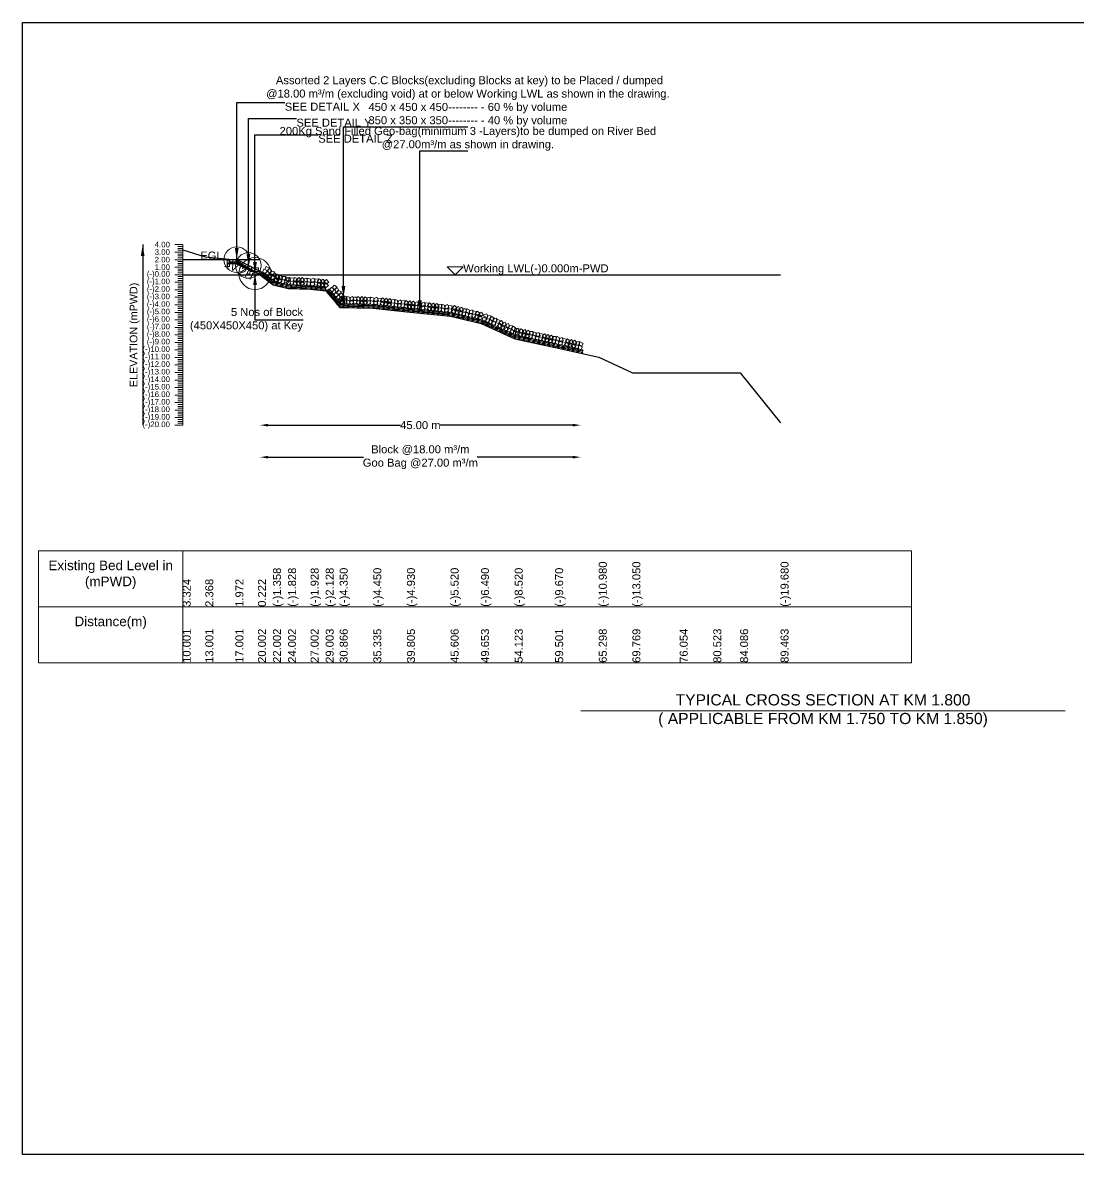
# Model space of a CAD drawing. Header units: inches. Extents: x 89000 to 1304432, y -10828 to 220529.
# Drawn here: x 461460 to 468055, y 172130 to 179201 of the extents above; entities that cross this region are included whole.
import ezdxf

# ---------------------------------------------------------------- set-up
doc = ezdxf.new("R2010")
doc.units = ezdxf.units.IN
doc.header["$LTSCALE"] = 7
doc.header["$MEASUREMENT"] = 0
for name, color, linetype, lineweight in [('Cross section Data Border', 7, 'Continuous', 9), ('Cross Section Labels', 7, 'Continuous', 9), ('Existing_Bed_Level for Xsection', 7, 'Continuous', 25), ('Long Section Labels', 7, 'Continuous', 9)]:
    doc.layers.add(name, color=color, linetype=linetype, lineweight=lineweight)
doc.styles.get("Standard").update_dxf_attribs({"font": 'arial.ttf'})
doc.dimstyles.new('Appron Lebeling Style', dxfattribs={"dimtxt": 50, "dimasz": 50, "dimexe": 0.18, "dimexo": 0.0625, "dimgap": 0.09, "dimtad": 0, "dimtih": 1, "dimtoh": 1, "dimdec": 4, "dimzin": 0, "dimdsep": 46, "dimtxsty": 'Standard', "dimcen": 0.09, "dimse1": 1, "dimse2": 1, "dimadec": 0, "dimazin": 0, "dimtfac": 1, "dimtdec": 4, "dimtofl": 0, "dimtmove": 0, "dimatfit": 3, "dimfxl": 1, "dimtolj": 1, "dimtzin": 0, "dimarcsym": 0})
doc.dimstyles.get("Standard").update_dxf_attribs({"dimtxt": 0.18, "dimasz": 0.18, "dimexe": 0.18, "dimexo": 0.0625, "dimgap": 0.09, "dimtad": 0, "dimtih": 1, "dimtoh": 1, "dimdec": 4, "dimzin": 0, "dimdsep": 46, "dimtxsty": 'Standard', "dimcen": 0.09, "dimadec": 0, "dimazin": 0, "dimtfac": 1, "dimtdec": 4, "dimtofl": 0, "dimtmove": 0, "dimatfit": 3, "dimfxl": 1, "dimtolj": 1, "dimtzin": 0, "dimarcsym": 0})

# ---------------------------------------------------------------- blocks, each defined once
blk = doc.blocks.new('*D35')
at = {"layer": 'Cross Section Labels', "color": 0, "lineweight": -2, "transparency": 16777216}
for p, q in [((462992.9, 176685.6), (463820.6, 176685.6)), ((464895.5, 176685.6), (464067.8, 176685.6))]:
    blk.add_line(p, q, dxfattribs=at)
at = {"layer": 'Cross Section Labels', "color": 0, "transparency": 16777216}
for points in [[(462992.9, 176693.9), (462992.9, 176677.3), (462942.9, 176685.6)], [(464895.5, 176693.9), (464895.5, 176677.3), (464945.5, 176685.6)]]:
    blk.add_solid(points, dxfattribs=at)
at = {"layer": 'Defpoints', "color": 0, "transparency": 16777216}
for p in [(462942.9, 177625.6), (464945.5, 177135.1), (464945.5, 176685.6)]:
    blk.add_point(p, dxfattribs=at)
at = {"layer": 'Cross Section Labels', "color": 0, "transparency": 16777216, "insert": (463944.2, 176685.6), "char_height": 50, "attachment_point": 5}
blk.add_mtext('\\A1;45.00 m', dxfattribs=at)
blk = doc.blocks.new('*D36')
at = {"layer": 'Cross Section Labels', "color": 0, "lineweight": -2, "transparency": 16777216}
for p, q in [((462992.9, 176485.6), (463588.6, 176485.6)), ((464895.5, 176485.6), (464299.8, 176485.6))]:
    blk.add_line(p, q, dxfattribs=at)
at = {"layer": 'Cross Section Labels', "color": 0, "transparency": 16777216}
for points in [[(462992.9, 176493.9), (462992.9, 176477.3), (462942.9, 176485.6)], [(464895.5, 176493.9), (464895.5, 176477.3), (464945.5, 176485.6)]]:
    blk.add_solid(points, dxfattribs=at)
at = {"layer": 'Defpoints', "color": 0, "transparency": 16777216}
for p in [(462942.9, 177625.6), (464945.5, 177135.1), (464945.5, 176485.6)]:
    blk.add_point(p, dxfattribs=at)
at = {"layer": 'Cross Section Labels', "color": 0, "transparency": 16777216, "insert": (463944.2, 176485.6), "char_height": 50, "attachment_point": 5}
blk.add_mtext('\\A1;Block @18.00 m³/m ^JGoo Bag @27.00 m³/m ', dxfattribs=at)

msp = doc.modelspace()

# ---------------------------------------------------------------- linework, layer by layer
msp.add_lwpolyline([(461459.68143, 179200.63194), (471459.68143, 179200.63194), (471459.68143, 172129.63194), (461459.68143, 172129.63194)], close=True)
at = {"layer": 'Cross section Data Border'}
msp.add_lwpolyline([(461559.68143, 175900.63194), (467012.22299, 175900.63194), (467012.22299, 175200.63194), (461559.68143, 175200.63194)], close=True, dxfattribs=at)
for points in [[(462459.68143, 175900.63194), (462459.68143, 175200.63194)], [(461559.68143, 175550.63194), (467012.22299, 175550.63194)]]:
    msp.add_lwpolyline(points, dxfattribs=at)
at = {"layer": 'Cross Section Labels'}
msp.add_lwpolyline([(464161.92917, 177625.59194), (464211.92917, 177675.59194), (464111.92917, 177675.59194)], close=True, dxfattribs=at)
msp.add_lwpolyline([(464947.68143, 174900.63194), (466459.68143, 174900.63194), (467971.68143, 174900.63194)], dxfattribs=at)
for centre, radius in [((462797.22917, 177719.59194), 80), ((462870.07917, 177683.16694), 80), ((462911.20417, 177632.64194), 100)]:
    msp.add_circle(centre, radius, dxfattribs=at)
at = {"layer": 'Existing_Bed_Level for Xsection'}
for points in [[(462459.68143, 177781.81994), (462600.68957, 177736.88794), (462788.71216, 177718.27594), (462835.70686, 177688.66594), (462929.72029, 177636.02594), (463023.72946, 177561.76594), (463117.74289, 177539.67594), (463258.75102, 177534.97594), (463352.76018, 177525.57594), (463440.36327, 177421.14194), (463650.39722, 177416.44194), (463860.46632, 177393.88194), (464133.10767, 177366.15194), (464323.32925, 177320.56194), (464533.40376, 177225.15194), (464786.20323, 177171.10194), (465058.65946, 177109.53194), (465268.7815, 177012.24194), (465564.1646, 177012.24194), (465774.23756, 177012.24194), (465941.70705, 177012.24194), (466194.41869, 176700.63194)], [(462942.92917, 177719.59194), (462459.68143, 177719.59194)], [(462985.22917, 177625.59194), (462800.20633, 177718.10336), (462797.22917, 177719.59194), (462793.90062, 177719.59194), (462751.60062, 177719.59194)], [(462751.60062, 177705.49194), (462793.90062, 177705.49194), (462890.05417, 177657.41516)], [(462751.60062, 177700.79194), (462792.7911, 177700.79194), (462890.05417, 177652.1604)], [(462751.60062, 177696.09194), (462791.68158, 177696.09194), (462890.05417, 177646.90564)], [(462459.68143, 177625.59194), (466194.41869, 177625.59194)]]:
    msp.add_lwpolyline(points, dxfattribs=at)
at = {"layer": 'Long Section Labels'}
for points in [[(462459.68143, 177813.59194), (462409.68143, 177813.59194)], [(462459.68143, 177766.59194), (462409.68143, 177766.59194)], [(462459.68143, 177801.84194), (462429.68143, 177801.84194)], [(462459.68143, 177790.09194), (462429.68143, 177790.09194)], [(462459.68143, 177778.34194), (462429.68143, 177778.34194)], [(462459.68143, 176685.59194), (462459.68143, 176732.59194), (462459.68143, 176779.59194), (462459.68143, 176826.59194), (462459.68143, 176873.59194), (462459.68143, 176920.59194), (462459.68143, 176967.59194), (462459.68143, 177014.59194), (462459.68143, 177061.59194), (462459.68143, 177108.59194), (462459.68143, 177155.59194), (462459.68143, 177202.59194), (462459.68143, 177249.59194), (462459.68143, 177296.59194), (462459.68143, 177343.59194), (462459.68143, 177390.59194), (462459.68143, 177437.59194), (462459.68143, 177484.59194), (462459.68143, 177531.59194), (462459.68143, 177578.59194), (462459.68143, 177625.59194), (462459.68143, 177672.59194), (462459.68143, 177719.59194), (462459.68143, 177766.59194), (462459.68143, 177813.59194)], [(462459.68143, 177719.59194), (462409.68143, 177719.59194)], [(462459.68143, 177754.84194), (462429.68143, 177754.84194)], [(462459.68143, 177743.09194), (462429.68143, 177743.09194)], [(462459.68143, 177731.34194), (462429.68143, 177731.34194)], [(462459.68143, 177707.84194), (462429.68143, 177707.84194)], [(462459.68143, 177696.09194), (462429.68143, 177696.09194)], [(462459.68143, 177672.59194), (462409.68143, 177672.59194)], [(462459.68143, 177625.59194), (462409.68143, 177625.59194)], [(462459.68143, 177684.34194), (462429.68143, 177684.34194)], [(462459.68143, 177660.84194), (462429.68143, 177660.84194)], [(462459.68143, 177649.09194), (462429.68143, 177649.09194)], [(462459.68143, 177637.34194), (462429.68143, 177637.34194)], [(462459.68143, 177578.59194), (462409.68143, 177578.59194)], [(462459.68143, 177613.84194), (462429.68143, 177613.84194)], [(462459.68143, 177602.09194), (462429.68143, 177602.09194)], [(462459.68143, 177590.34194), (462429.68143, 177590.34194)], [(462459.68143, 177566.84194), (462429.68143, 177566.84194)], [(462459.68143, 177555.09194), (462429.68143, 177555.09194)], [(462459.68143, 177531.59194), (462409.68143, 177531.59194)], [(462459.68143, 177484.59194), (462409.68143, 177484.59194)], [(462459.68143, 177543.34194), (462429.68143, 177543.34194)], [(462459.68143, 177519.84194), (462429.68143, 177519.84194)], [(462459.68143, 177508.09194), (462429.68143, 177508.09194)], [(462459.68143, 177496.34194), (462429.68143, 177496.34194)], [(462459.68143, 177437.59194), (462409.68143, 177437.59194)], [(462459.68143, 177472.84194), (462429.68143, 177472.84194)], [(462459.68143, 177461.09194), (462429.68143, 177461.09194)], [(462459.68143, 177449.34194), (462429.68143, 177449.34194)], [(462459.68143, 177425.84194), (462429.68143, 177425.84194)], [(462459.68143, 177414.09194), (462429.68143, 177414.09194)], [(462459.68143, 177390.59194), (462409.68143, 177390.59194)], [(462459.68143, 177343.59194), (462409.68143, 177343.59194)], [(462459.68143, 177402.34194), (462429.68143, 177402.34194)], [(462459.68143, 177378.84194), (462429.68143, 177378.84194)], [(462459.68143, 177367.09194), (462429.68143, 177367.09194)], [(462459.68143, 177355.34194), (462429.68143, 177355.34194)], [(462459.68143, 177296.59194), (462409.68143, 177296.59194)], [(462459.68143, 177331.84194), (462429.68143, 177331.84194)], [(462459.68143, 177320.09194), (462429.68143, 177320.09194)], [(462459.68143, 177308.34194), (462429.68143, 177308.34194)], [(462459.68143, 177284.84194), (462429.68143, 177284.84194)], [(462459.68143, 177273.09194), (462429.68143, 177273.09194)], [(462459.68143, 177249.59194), (462409.68143, 177249.59194)], [(462459.68143, 177202.59194), (462409.68143, 177202.59194)], [(462459.68143, 177261.34194), (462429.68143, 177261.34194)], [(462459.68143, 177237.84194), (462429.68143, 177237.84194)], [(462459.68143, 177226.09194), (462429.68143, 177226.09194)], [(462459.68143, 177214.34194), (462429.68143, 177214.34194)], [(462459.68143, 177155.59194), (462409.68143, 177155.59194)], [(462459.68143, 177190.84194), (462429.68143, 177190.84194)], [(462459.68143, 177179.09194), (462429.68143, 177179.09194)], [(462459.68143, 177167.34194), (462429.68143, 177167.34194)], [(462459.68143, 177143.84194), (462429.68143, 177143.84194)], [(462459.68143, 177132.09194), (462429.68143, 177132.09194)], [(462459.68143, 177108.59194), (462409.68143, 177108.59194)], [(462459.68143, 177061.59194), (462409.68143, 177061.59194)], [(462459.68143, 177120.34194), (462429.68143, 177120.34194)], [(462459.68143, 177096.84194), (462429.68143, 177096.84194)], [(462459.68143, 177085.09194), (462429.68143, 177085.09194)], [(462459.68143, 177073.34194), (462429.68143, 177073.34194)], [(462459.68143, 177014.59194), (462409.68143, 177014.59194)], [(462459.68143, 177049.84194), (462429.68143, 177049.84194)], [(462459.68143, 177038.09194), (462429.68143, 177038.09194)], [(462459.68143, 177026.34194), (462429.68143, 177026.34194)], [(462459.68143, 177002.84194), (462429.68143, 177002.84194)], [(462459.68143, 176991.09194), (462429.68143, 176991.09194)], [(462459.68143, 176967.59194), (462409.68143, 176967.59194)], [(462459.68143, 176920.59194), (462409.68143, 176920.59194)], [(462459.68143, 176979.34194), (462429.68143, 176979.34194)], [(462459.68143, 176955.84194), (462429.68143, 176955.84194)], [(462459.68143, 176944.09194), (462429.68143, 176944.09194)], [(462459.68143, 176932.34194), (462429.68143, 176932.34194)], [(462459.68143, 176873.59194), (462409.68143, 176873.59194)], [(462459.68143, 176908.84194), (462429.68143, 176908.84194)], [(462459.68143, 176897.09194), (462429.68143, 176897.09194)], [(462459.68143, 176885.34194), (462429.68143, 176885.34194)], [(462459.68143, 176861.84194), (462429.68143, 176861.84194)], [(462459.68143, 176850.09194), (462429.68143, 176850.09194)], [(462459.68143, 176826.59194), (462409.68143, 176826.59194)], [(462459.68143, 176779.59194), (462409.68143, 176779.59194)], [(462459.68143, 176838.34194), (462429.68143, 176838.34194)], [(462459.68143, 176814.84194), (462429.68143, 176814.84194)], [(462459.68143, 176803.09194), (462429.68143, 176803.09194)], [(462459.68143, 176791.34194), (462429.68143, 176791.34194)], [(462459.68143, 176732.59194), (462409.68143, 176732.59194)], [(462459.68143, 176767.84194), (462429.68143, 176767.84194)], [(462459.68143, 176756.09194), (462429.68143, 176756.09194)], [(462459.68143, 176744.34194), (462429.68143, 176744.34194)], [(462459.68143, 176720.84194), (462429.68143, 176720.84194)], [(462459.68143, 176709.09194), (462429.68143, 176709.09194)], [(462459.68143, 176685.59194), (462409.68143, 176685.59194)], [(462459.68143, 176697.34194), (462429.68143, 176697.34194)]]:
    msp.add_lwpolyline(points, dxfattribs=at)
for points in [[(462751.60062, 177719.59194), (462737.50062, 177719.59194), (462737.50062, 177698.44194), (462751.60062, 177698.44194)], [(462751.60062, 177698.44194), (462737.50062, 177698.44194), (462737.50062, 177677.29194), (462751.60062, 177677.29194)], [(462772.75062, 177719.59194), (462751.60062, 177719.59194), (462751.60062, 177705.49194), (462772.75062, 177705.49194)], [(462793.90062, 177719.59194), (462772.75062, 177719.59194), (462772.75062, 177705.49194), (462793.90062, 177705.49194)], [(462819.12346, 177708.64479), (462800.20633, 177718.10336), (462793.90062, 177705.49194), (462812.81775, 177696.03337)], [(462838.0406, 177699.18623), (462819.12346, 177708.64479), (462812.81775, 177696.03337), (462831.73489, 177686.5748)], [(462856.95773, 177689.72766), (462838.0406, 177699.18623), (462831.73489, 177686.5748), (462850.65202, 177677.11623)], [(462875.87487, 177680.26909), (462856.95773, 177689.72766), (462850.65202, 177677.11623), (462869.56916, 177667.65767)], [(462894.792, 177670.81052), (462875.87487, 177680.26909), (462869.56916, 177667.65767), (462888.48629, 177658.1991)], [(462900.62917, 177646.74194), (462879.47917, 177646.74194), (462879.47917, 177625.59194), (462900.62917, 177625.59194)], [(462911.20417, 177667.89194), (462890.05417, 177667.89194), (462890.05417, 177646.74194), (462911.20417, 177646.74194)], [(462921.77917, 177646.74194), (462900.62917, 177646.74194), (462900.62917, 177625.59194), (462921.77917, 177625.59194)], [(462932.35417, 177667.89194), (462911.20417, 177667.89194), (462911.20417, 177646.74194), (462932.35417, 177646.74194)], [(462942.92917, 177646.74194), (462921.77917, 177646.74194), (462921.77917, 177625.59194), (462942.92917, 177625.59194)], [(462986.53555, 177651.67576), (462967.10961, 177660.03969), (462958.74568, 177640.61375), (462978.17162, 177632.24982)], [(462999.64562, 177668.2724), (462980.21968, 177676.63633), (462971.85574, 177657.21039), (462991.28169, 177648.84646)], [(463004.03526, 177630.87127), (462991.40067, 177647.83269), (462974.43925, 177635.1981), (462987.07384, 177618.23668)], [(463017.14533, 177647.46791), (463004.51074, 177664.42933), (462987.54932, 177651.79474), (463000.18391, 177634.83332)], [(463017.83099, 177628.85384), (462996.90467, 177631.9217), (462993.83681, 177610.99539), (463014.76312, 177607.92752)], [(463030.94106, 177645.45048), (463010.01474, 177648.51835), (463006.94688, 177627.59203), (463027.87319, 177624.52417)], [(463050.39397, 177625.15447), (463033.79732, 177638.26454), (463020.68725, 177621.6679), (463037.2839, 177608.55783)], [(463052.89831, 177627.48662), (463034.91423, 177616.35579), (463046.04506, 177598.37171), (463064.02914, 177609.50253)], [(463065.87582, 177604.39239), (463058.04598, 177624.03968), (463038.39869, 177616.20984), (463046.22853, 177596.56255)], [(463037.2839, 177608.55783), (463020.68725, 177621.6679), (463007.57718, 177605.07126), (463024.17383, 177591.96119)], [(463052.76575, 177587.79575), (463044.93591, 177607.44304), (463025.28862, 177599.6132), (463033.11846, 177579.96591)], [(463048.06053, 177606.89734), (463030.07644, 177595.76652), (463041.20727, 177577.78243), (463059.19135, 177588.91326)], [(463079.78335, 177584.08706), (463068.63821, 177602.06228), (463050.66299, 177590.91713), (463061.80814, 177572.94192)], [(463084.62114, 177604.67634), (463073.476, 177622.65155), (463055.50078, 177611.50641), (463066.64593, 177593.5312)], [(463096.0522, 177593.56425), (463074.91251, 177592.90406), (463075.5727, 177571.76437), (463096.71239, 177572.42456)], [(463100.88999, 177614.15353), (463079.75029, 177613.49334), (463080.41049, 177592.35364), (463101.55018, 177593.01383)], [(463120.72131, 177582.14053), (463102.08772, 177592.14611), (463092.08214, 177573.51251), (463110.71573, 177563.50693)], [(463125.5591, 177602.7298), (463106.92551, 177612.73538), (463096.91993, 177594.10179), (463115.55352, 177584.09621)], [(463124.63434, 177588.46184), (463105.96983, 177578.51406), (463115.91761, 177559.84954), (463134.58212, 177569.79732)], [(463125.33891, 177609.6001), (463106.67439, 177599.65232), (463116.62218, 177580.9878), (463135.28669, 177590.93559)], [(463152.33565, 177583.66797), (463131.19739, 177584.37254), (463130.49282, 177563.23428), (463151.63108, 177562.52971)], [(463153.04022, 177604.80623), (463131.90196, 177605.5108), (463131.19739, 177584.37254), (463152.33565, 177583.66797)], [(463177.11711, 177576.14262), (463159.15643, 177587.31117), (463147.98788, 177569.35049), (463165.94856, 177558.18194)], [(463177.82168, 177597.28088), (463159.861, 177608.44943), (463148.69245, 177590.48875), (463166.65313, 177579.3202)], [(463184.19491, 177586.98879), (463168.74395, 177572.54614), (463183.1866, 177557.09518), (463198.63757, 177571.53783)], [(463184.89948, 177608.12706), (463169.44852, 177593.6844), (463183.89117, 177578.23344), (463199.34213, 177592.67609)], [(463219.77622, 177570.84516), (463205.32127, 177586.28462), (463189.88181, 177571.82967), (463204.33677, 177556.39021)], [(463220.48079, 177591.98343), (463206.02584, 177607.42288), (463190.58638, 177592.96793), (463205.04133, 177577.52847)], [(463233.86969, 177583.32982), (463213.27031, 177578.53526), (463218.06486, 177557.93588), (463238.66425, 177562.73043)], [(463234.57426, 177604.46808), (463213.97488, 177599.67353), (463218.76943, 177579.07414), (463239.36882, 177583.8687)], [(463260.30054, 177576.96768), (463240.06614, 177583.12329), (463233.91054, 177562.88888), (463254.14494, 177556.73328)], [(463261.00511, 177598.10594), (463240.77071, 177604.26155), (463234.61511, 177584.02714), (463254.84951, 177577.87154)], [(463275.7904, 177582.50485), (463256.50749, 177573.81624), (463265.1961, 177554.53333), (463284.47901, 177563.22194)], [(463277.8947, 177603.54991), (463258.61179, 177594.8613), (463267.3004, 177575.57839), (463286.58331, 177584.267)], [(463303.11299, 177575.88517), (463282.06793, 177577.98947), (463279.96363, 177556.94441), (463301.00868, 177554.84011)], [(463305.21729, 177596.93023), (463284.17223, 177599.03453), (463282.06793, 177577.98947), (463303.11299, 177575.88517)], [(463327.34107, 177566.73358), (463310.16028, 177579.0682), (463297.82566, 177561.8874), (463315.00645, 177549.55278)], [(463329.44537, 177587.77863), (463312.26458, 177600.11325), (463299.92996, 177582.93246), (463317.11075, 177570.59784)], [(463335.12231, 177577.0867), (463318.74791, 177563.70008), (463332.13453, 177547.32568), (463348.50893, 177560.7123)], [(463337.22661, 177598.13175), (463320.85221, 177584.74514), (463334.23883, 177568.37074), (463350.61323, 177581.75736)], [(463369.55517, 177558.61985), (463356.15552, 177574.98358), (463339.79178, 177561.58393), (463353.19144, 177545.22019)], [(463371.65947, 177579.66491), (463358.25982, 177596.02864), (463341.89608, 177582.62899), (463355.29574, 177566.26525)], [(463422.76685, 177548.93634), (463405.44123, 177561.06668), (463393.31089, 177543.74105), (463410.63652, 177531.61071)], [(463406.56292, 177535.34388), (463389.23729, 177547.47422), (463377.10695, 177530.14859), (463394.43258, 177518.01825)], [(463419.47897, 177511.42229), (463410.5474, 177530.59387), (463391.37582, 177521.6623), (463400.30739, 177502.49072)], [(463432.57872, 177506.64854), (463412.70967, 177513.89723), (463405.46098, 177494.02818), (463425.33003, 177486.77949)], [(463435.68291, 177525.01475), (463426.75133, 177544.18633), (463407.57975, 177535.25476), (463416.51133, 177516.08318)], [(463447.51051, 177482.82868), (463433.91805, 177499.03262), (463417.71411, 177485.44016), (463431.30657, 177469.23623)], [(463448.78266, 177520.241), (463428.91361, 177527.48969), (463421.66492, 177507.62064), (463441.53397, 177500.37195)], [(463463.71444, 177496.42114), (463450.12199, 177512.62508), (463433.91805, 177499.03262), (463447.51051, 177482.82868)], [(463466.76581, 177476.26602), (463452.14274, 177491.54634), (463436.86242, 177476.92326), (463451.48549, 177461.64294)], [(463474.66319, 177472.95038), (463470.98127, 177493.77743), (463450.15422, 177490.09551), (463453.83614, 177469.26846)], [(463480.72179, 177488.90418), (463460.17612, 177483.88445), (463465.19585, 177463.33877), (463485.74153, 177468.35851)], [(463507.22069, 177482.83172), (463486.92013, 177488.76548), (463480.98636, 177468.46492), (463501.28693, 177462.53115)], [(463519.44975, 177489.52815), (463500.89524, 177479.37668), (463511.04671, 177460.82216), (463529.60123, 177470.97363)], [(463547.20187, 177485.03776), (463526.05717, 177485.51093), (463525.58401, 177464.36622), (463546.72871, 177463.89306)], [(463572.06422, 177477.7841), (463553.98237, 177488.7554), (463543.01108, 177470.67356), (463561.09292, 177459.70226)], [(463579.02288, 177488.7071), (463563.73092, 177474.0962), (463578.34182, 177458.80424), (463593.63378, 177473.41514)], [(463614.77876, 177472.95388), (463600.15568, 177488.2342), (463584.87536, 177473.61113), (463599.49844, 177458.33081)], [(463628.73474, 177485.59205), (463608.18906, 177480.57231), (463613.2088, 177460.02664), (463633.75447, 177465.04637)], [(463655.23364, 177479.51958), (463634.93307, 177485.45335), (463628.99931, 177465.15278), (463649.29987, 177459.21902)], [(463673.29817, 177484.52423), (463653.95214, 177475.97709), (463662.49928, 177456.63106), (463681.84531, 177465.1782)], [(463458.45925, 177459.35792), (463454.77733, 177480.18497), (463433.95029, 177476.50305), (463437.6322, 177455.676)], [(463466.29265, 177455.12131), (463451.66957, 177470.40163), (463436.38925, 177455.77856), (463451.01233, 177440.49824)], [(463471.25897, 177461.33331), (463450.19047, 177463.18829), (463448.33549, 177442.11979), (463469.40398, 177440.26481)], [(463480.24863, 177467.75948), (463459.70295, 177462.73974), (463464.72269, 177442.19407), (463485.26836, 177447.2138)], [(463487.4629, 177474.92577), (463466.39441, 177476.78075), (463464.53942, 177455.71225), (463485.60792, 177453.85727)], [(463506.74753, 177461.68701), (463486.44696, 177467.62077), (463480.5132, 177447.32021), (463500.81376, 177441.38645)], [(463518.97659, 177468.38344), (463500.42208, 177458.23197), (463510.57355, 177439.67745), (463529.12807, 177449.82893)], [(463546.72871, 177463.89306), (463525.58401, 177464.36622), (463525.11084, 177443.22151), (463546.25555, 177442.74835)], [(463571.59106, 177456.6394), (463553.50921, 177467.6107), (463542.53791, 177449.52885), (463560.61976, 177438.55755)], [(463578.54972, 177467.56239), (463563.25776, 177452.95149), (463577.86866, 177437.65953), (463593.16062, 177452.27043)], [(463614.3056, 177451.80918), (463599.68252, 177467.0895), (463584.4022, 177452.46642), (463599.02527, 177437.1861)], [(463628.26157, 177464.44734), (463607.7159, 177459.42761), (463612.73563, 177438.88193), (463633.28131, 177443.90167)], [(463654.76048, 177458.37487), (463634.45991, 177464.30864), (463628.52615, 177444.00807), (463648.82671, 177438.07431)], [(463671.03979, 177463.49515), (463651.69376, 177454.94801), (463660.2409, 177435.60198), (463679.58693, 177444.14912)], [(463698.31315, 177456.67554), (463677.28407, 177458.93392), (463675.02569, 177437.90484), (463696.05477, 177435.64646)], [(463700.57154, 177477.70462), (463679.54246, 177479.963), (463677.28407, 177458.93392), (463698.31315, 177456.67554)], [(463722.47356, 177447.34674), (463705.38357, 177459.80686), (463692.92345, 177442.71687), (463710.01344, 177430.25675)], [(463724.73194, 177468.37582), (463707.64195, 177480.83594), (463695.18183, 177463.74595), (463712.27182, 177451.28583)], [(463730.33042, 177457.64259), (463713.85842, 177444.37626), (463727.12475, 177427.90426), (463743.59675, 177441.17059)], [(463732.5888, 177478.67167), (463716.1168, 177465.40534), (463729.38313, 177448.93334), (463745.85513, 177462.19967)], [(463764.6271, 177438.92405), (463751.34766, 177455.38548), (463734.88623, 177442.10604), (463748.16567, 177425.6446)], [(463766.88549, 177459.95313), (463753.60604, 177476.41456), (463737.14461, 177463.13512), (463750.42405, 177446.67368)], [(463779.60119, 177450.3376), (463758.70481, 177447.07211), (463761.9703, 177426.17572), (463782.86668, 177429.44121)], [(463781.85958, 177471.36668), (463760.96319, 177468.10119), (463764.22868, 177447.2048), (463785.12507, 177450.47029)], [(463805.49213, 177442.04747), (463785.76564, 177449.67558), (463778.13752, 177429.94909), (463797.86401, 177422.32098)], [(463807.75051, 177463.07655), (463788.02402, 177470.70466), (463780.39591, 177450.97817), (463800.1224, 177443.35006)], [(463818.24335, 177447.68649), (463798.89732, 177439.13934), (463807.44446, 177419.79331), (463826.79049, 177428.34046)], [(463820.50173, 177468.71557), (463801.1557, 177460.16842), (463809.70284, 177440.82239), (463829.04887, 177449.36954)], [(463845.51672, 177440.86687), (463824.48764, 177443.12525), (463822.22926, 177422.09617), (463843.25834, 177419.83779)], [(463847.7751, 177461.89595), (463826.74602, 177464.15433), (463824.48764, 177443.12525), (463845.51672, 177440.86687)], [(463869.67712, 177431.53807), (463852.58713, 177443.9982), (463840.12701, 177426.90821), (463857.217, 177414.44808)], [(463871.9355, 177452.56715), (463854.84551, 177465.02728), (463842.38539, 177447.93729), (463859.47538, 177435.47716)], [(463877.26408, 177441.92914), (463860.86693, 177428.5704), (463874.22567, 177412.17325), (463890.62282, 177425.53199)], [(463879.40418, 177462.97059), (463863.00703, 177449.61184), (463876.36577, 177433.21469), (463892.76292, 177446.57344)], [(463911.66547, 177423.40374), (463898.29368, 177439.79025), (463881.90717, 177426.41845), (463895.27897, 177410.03194)], [(463913.80557, 177444.44519), (463900.43378, 177460.83169), (463884.04727, 177447.4599), (463897.41907, 177431.07339)], [(463926.57515, 177434.90131), (463905.69745, 177431.51838), (463909.08039, 177410.64068), (463929.95809, 177414.02362)], [(463928.71525, 177455.94276), (463907.83755, 177452.55982), (463911.22049, 177431.68213), (463932.09819, 177435.06506)], [(463952.51229, 177426.7569), (463932.74322, 177434.27397), (463925.22615, 177414.5049), (463944.99522, 177406.98783)], [(463954.65239, 177447.79835), (463934.88331, 177455.31542), (463927.36624, 177435.54634), (463947.13532, 177428.02927)], [(463965.2316, 177432.46753), (463945.93394, 177423.81174), (463954.58973, 177404.51407), (463973.88739, 177413.16986)], [(463967.3717, 177453.50897), (463948.07404, 177444.85318), (463956.72983, 177425.55552), (463976.02749, 177434.21131)], [(463992.54288, 177425.80138), (463971.50144, 177427.94147), (463969.36134, 177406.90003), (463990.40278, 177404.75993)], [(463994.68298, 177446.84282), (463973.64153, 177448.98292), (463971.50144, 177427.94147), (463992.54288, 177425.80138)], [(464016.75536, 177416.60858), (463999.59558, 177428.97241), (463987.23175, 177411.81263), (464004.39153, 177399.4488)], [(464018.89546, 177437.65003), (464001.73568, 177450.01386), (463989.37185, 177432.85407), (464006.53163, 177420.49024)], [(464024.55421, 177426.94845), (464008.15706, 177413.58971), (464021.5158, 177397.19256), (464037.91295, 177410.5513)], [(464026.6943, 177447.9899), (464010.29716, 177434.63115), (464023.6559, 177418.23401), (464040.05305, 177431.59275)], [(464058.9556, 177408.42305), (464045.5838, 177424.80956), (464029.1973, 177411.43776), (464042.5691, 177395.05126)], [(464061.0957, 177429.4645), (464047.7239, 177445.851), (464031.3374, 177432.47921), (464044.70919, 177416.0927)], [(464073.86528, 177419.92063), (464052.98758, 177416.53769), (464056.37052, 177395.65999), (464077.24821, 177399.04293)], [(464076.00537, 177440.96207), (464055.12768, 177437.57913), (464058.51062, 177416.70144), (464079.38831, 177420.08438)], [(464099.80241, 177411.77621), (464080.03334, 177419.29328), (464072.51627, 177399.52421), (464092.28534, 177392.00714)], [(464101.94251, 177432.81766), (464082.17344, 177440.33473), (464074.65637, 177420.56566), (464094.42544, 177413.04859)], [(464112.52173, 177417.48684), (464093.22406, 177408.83105), (464101.87985, 177389.53338), (464121.17752, 177398.18917)], [(464114.66182, 177438.52828), (464095.36416, 177429.87249), (464104.01995, 177410.57483), (464123.31762, 177419.23062)], [(464139.83301, 177410.82069), (464118.79156, 177412.96079), (464116.65146, 177391.91934), (464137.69291, 177389.77924)], [(464141.97311, 177431.86213), (464120.93166, 177434.00223), (464118.79156, 177412.96079), (464139.83301, 177410.82069)], [(464168.5037, 177397.18117), (464153.14767, 177411.72471), (464138.60412, 177396.36868), (464153.96016, 177381.82513)], [(464173.43308, 177417.74871), (464158.07704, 177432.29225), (464143.5335, 177416.93622), (464158.88953, 177402.39267)], [(464182.54222, 177426.95514), (464164.50877, 177415.90447), (464175.55944, 177397.87103), (464193.59289, 177408.9217)], [(464214.1632, 177404.0039), (464203.09818, 177422.02854), (464185.07354, 177410.96351), (464196.13856, 177392.93887)], [(464230.47407, 177413.40859), (464209.33165, 177412.84249), (464209.89775, 177391.70007), (464231.04017, 177392.26617)], [(464255.0921, 177401.87518), (464236.50322, 177411.96359), (464226.41481, 177393.37472), (464245.00368, 177383.2863)], [(464177.61284, 177406.3876), (464159.57939, 177395.33693), (464170.63006, 177377.30349), (464188.66351, 177388.35416)], [(464209.23383, 177383.43636), (464198.1688, 177401.461), (464180.14416, 177390.39597), (464191.20919, 177372.37133)], [(464225.54469, 177392.84105), (464204.40227, 177392.27495), (464204.96837, 177371.13253), (464226.11079, 177371.69862)], [(464250.16272, 177381.30764), (464231.57384, 177391.39605), (464221.48543, 177372.80718), (464240.0743, 177362.71876)], [(464263.53043, 177385.26951), (464243.25013, 177379.26685), (464249.25279, 177358.98655), (464269.53309, 177364.98921)], [(464268.45981, 177405.83705), (464248.17951, 177399.83439), (464254.18217, 177379.55409), (464274.46247, 177385.55675)], [(464289.70761, 177375.01773), (464269.14007, 177379.94711), (464264.21069, 177359.37957), (464284.77824, 177354.45019)], [(464294.63699, 177395.58527), (464274.06945, 177400.51465), (464269.14007, 177379.94711), (464289.70761, 177375.01773)], [(464312.47648, 177362.67552), (464297.12045, 177377.21906), (464282.57691, 177361.86303), (464297.93294, 177347.31948)], [(464317.40586, 177383.24306), (464302.04983, 177397.7866), (464287.50628, 177382.43057), (464302.86232, 177367.88702)], [(464321.58562, 177371.88195), (464303.55218, 177360.83128), (464314.60285, 177342.79784), (464332.63629, 177353.84851)], [(464326.515, 177392.44949), (464308.48156, 177381.39882), (464319.53223, 177363.36538), (464337.56567, 177374.41605)], [(464358.05077, 177342.73985), (464350.6105, 177362.53795), (464330.8124, 177355.09768), (464338.25267, 177335.29958)], [(464366.79675, 177361.99681), (464359.35648, 177381.79491), (464339.55837, 177374.35464), (464346.99864, 177354.55654)], [(464375.85095, 177348.87549), (464354.98584, 177352.3352), (464351.52613, 177331.47009), (464372.39124, 177328.01038)], [(464384.59693, 177368.13245), (464363.73182, 177371.59216), (464360.27211, 177350.72705), (464381.13722, 177347.26734)], [(464397.83039, 177332.8764), (464381.49592, 177346.31171), (464368.06061, 177329.97723), (464384.39508, 177316.54193)], [(464406.57637, 177352.13336), (464390.24189, 177365.56866), (464376.80658, 177349.23419), (464393.14106, 177335.79888)], [(464420.45323, 177353.48423), (464399.402, 177351.4426), (464401.44364, 177330.39137), (464422.49487, 177332.433)], [(464444.20686, 177338.44732), (464424.9499, 177347.19329), (464416.20392, 177327.93633), (464435.46088, 177319.19036)], [(464411.70725, 177334.22728), (464390.65603, 177332.18564), (464392.69766, 177311.13441), (464413.74889, 177313.17605)], [(464435.46088, 177319.19036), (464416.20392, 177327.93633), (464407.45795, 177308.67938), (464426.71491, 177299.9334)], [(464455.47121, 177302.74838), (464443.15688, 177319.94373), (464425.96154, 177307.6294), (464438.27586, 177290.43406)], [(464464.21718, 177322.00534), (464451.90286, 177339.20069), (464434.70751, 177326.88636), (464447.02184, 177309.69102)], [(464466.16309, 177310.05718), (464446.35907, 177302.63268), (464453.78357, 177282.82866), (464473.58759, 177290.25316)], [(464474.90907, 177329.31414), (464455.10504, 177321.88964), (464462.52955, 177302.08561), (464482.33357, 177309.51012)], [(464492.84948, 177281.51803), (464485.40921, 177301.31613), (464465.6111, 177293.87586), (464473.05137, 177274.07776)], [(464501.59545, 177300.77499), (464494.15518, 177320.57309), (464474.35708, 177313.13282), (464481.79735, 177293.33471)], [(464510.64966, 177287.65367), (464489.78455, 177291.11338), (464486.32484, 177270.24827), (464507.18995, 177266.78856)], [(464519.39563, 177306.91063), (464498.53052, 177310.37034), (464495.07081, 177289.50523), (464515.93592, 177286.04552)], [(464532.6291, 177271.65458), (464516.29462, 177285.08988), (464502.85932, 177268.75541), (464519.19379, 177255.3201)], [(464541.37507, 177290.91153), (464525.0406, 177304.34684), (464511.60529, 177288.01237), (464527.93976, 177274.57706)], [(464546.50596, 177273.00545), (464525.45473, 177270.96381), (464527.49637, 177249.91259), (464548.5476, 177251.95422)], [(464555.25193, 177292.26241), (464534.2007, 177290.22077), (464536.24234, 177269.16954), (464557.29357, 177271.21118)], [(464566.80445, 177285.77845), (464546.12189, 177290.2005), (464541.69984, 177269.51795), (464562.3824, 177265.0959)], [(464589.86997, 177273.99994), (464574.1609, 177288.16142), (464559.99942, 177272.45235), (464575.70849, 177258.29087)], [(464598.74993, 177283.42762), (464580.99372, 177271.93678), (464592.48457, 177254.18057), (464610.24078, 177265.67141)], [(464630.92582, 177261.26101), (464619.42084, 177279.00806), (464601.67379, 177267.50309), (464613.17876, 177249.75603)], [(464647.00046, 177271.064), (464625.87835, 177269.9781), (464626.96425, 177248.85599), (464648.08636, 177249.9419)], [(464562.3824, 177265.0959), (464541.69984, 177269.51795), (464537.27779, 177248.83539), (464557.96035, 177244.41334)], [(464585.44792, 177253.31739), (464569.73885, 177267.47887), (464555.57737, 177251.7698), (464571.28644, 177237.60832)], [(464594.32788, 177262.74507), (464576.57167, 177251.25423), (464588.06252, 177233.49802), (464605.81873, 177244.98886)], [(464626.50377, 177240.57846), (464614.99879, 177258.32551), (464597.25174, 177246.82053), (464608.75671, 177229.07348)], [(464642.57841, 177250.38145), (464621.4563, 177249.29554), (464622.5422, 177228.17344), (464643.66431, 177229.25934)], [(464667.47264, 177239.45698), (464648.64127, 177249.08517), (464639.01308, 177230.2538), (464657.84445, 177220.62561)], [(464671.89469, 177260.13954), (464653.06332, 177269.76773), (464643.43513, 177250.93636), (464662.2665, 177241.30817)], [(464680.73887, 177243.74642), (464660.61233, 177237.2468), (464667.11195, 177217.12027), (464687.23849, 177223.61988)], [(464685.16092, 177264.42897), (464665.03438, 177257.92936), (464671.534, 177237.80282), (464691.66054, 177244.30244)], [(464707.16026, 177234.14154), (464686.47771, 177238.56359), (464682.05566, 177217.88104), (464702.73821, 177213.45899)], [(464711.58231, 177254.8241), (464690.89976, 177259.24615), (464686.47771, 177238.56359), (464707.16026, 177234.14154)], [(464730.22579, 177222.36304), (464714.51672, 177236.52452), (464700.35524, 177220.81545), (464716.06431, 177206.65397)], [(464734.64784, 177243.04559), (464718.93877, 177257.20707), (464704.77729, 177241.498), (464720.48636, 177227.33652)], [(464739.10575, 177231.79072), (464721.34954, 177220.29988), (464732.84038, 177202.54367), (464750.59659, 177214.03451)], [(464743.5278, 177252.47327), (464725.77159, 177240.98243), (464737.26243, 177223.22622), (464755.01864, 177234.71706)], [(464771.28164, 177209.6241), (464759.77666, 177227.37116), (464742.0296, 177215.86618), (464753.53458, 177198.11913)], [(464775.70369, 177230.30666), (464764.19871, 177248.05371), (464746.45165, 177236.54873), (464757.95663, 177218.80168)], [(464787.35627, 177219.4271), (464766.23417, 177218.34119), (464767.32007, 177197.21909), (464788.44218, 177198.30499)], [(464791.77832, 177240.10965), (464770.65622, 177239.02375), (464771.74212, 177217.90164), (464792.86423, 177218.98754)], [(464812.6831, 177208.19761), (464793.96482, 177218.04385), (464784.11858, 177199.32557), (464802.83686, 177189.47933)], [(464817.34505, 177228.82741), (464798.62676, 177238.67365), (464788.78053, 177219.95537), (464807.49881, 177210.10913)], [(464825.99825, 177212.33269), (464805.79759, 177206.06725), (464812.06303, 177185.86659), (464832.26369, 177192.13203)], [(464830.6602, 177232.96249), (464810.45954, 177226.69705), (464816.72498, 177206.49639), (464836.92564, 177212.76183)], [(464852.30632, 177202.42162), (464831.67652, 177207.08357), (464827.01457, 177186.45376), (464847.64437, 177181.79182)], [(464856.96827, 177223.05142), (464836.33846, 177227.71337), (464831.67652, 177207.08357), (464852.30632, 177202.42162)], [(464875.2335, 177190.37604), (464859.68995, 177204.719), (464845.34699, 177189.17545), (464860.89054, 177174.83249)], [(464879.89545, 177211.00584), (464864.3519, 177225.3488), (464850.00894, 177209.80525), (464865.55249, 177195.46229)], [(464884.22235, 177199.69995), (464866.33389, 177188.4161), (464877.61774, 177170.52764), (464895.50621, 177181.81149)], [(464888.8843, 177220.32976), (464870.99584, 177209.0459), (464882.27969, 177191.15744), (464900.16815, 177202.44129)], [(464920.80058, 177197.79096), (464909.50248, 177215.67043), (464891.62301, 177204.37233), (464902.92111, 177186.49286)], [(464936.98798, 177207.40661), (464915.85469, 177206.56608), (464916.69522, 177185.43279), (464937.82851, 177186.27332)], [(464961.75366, 177196.19377), (464943.03538, 177206.04001), (464933.18914, 177187.32173), (464951.90742, 177177.47549)], [(464916.13863, 177177.16116), (464904.84054, 177195.04063), (464886.96106, 177183.74253), (464898.25916, 177165.86306)], [(464932.32603, 177186.77681), (464911.19274, 177185.93628), (464912.03327, 177164.80299), (464933.16656, 177165.64352)], [(464957.09171, 177175.56397), (464938.37343, 177185.41021), (464928.52719, 177166.69193), (464947.24548, 177156.84569)]]:
    msp.add_lwpolyline(points, close=True, dxfattribs=at)
for centre, major_axis in [((462957.67966, 177619.03123), (12.27414, -9.69563)), ((462962.63235, 177625.30108), (12.27414, -9.69563)), ((462967.58505, 177631.57092), (12.27414, -9.69563)), ((462992.13333, 177612.17967), (12.27414, -9.69563)), ((462982.22794, 177599.63998), (12.27414, -9.69563)), ((462987.18063, 177605.90983), (12.27414, -9.69563)), ((463006.77622, 177580.24873), (12.27414, -9.69563)), ((463011.72891, 177586.51858), (12.27414, -9.69563)), ((463016.68161, 177592.78842), (12.27414, -9.69563)), ((463030.99336, 177564.16296), (15.22691, -3.57781)), ((463032.82096, 177571.94114), (15.22691, -3.57781)), ((463034.64857, 177579.71931), (15.22691, -3.57781)), ((463061.44718, 177557.00734), (15.22691, -3.57781)), ((463063.27479, 177564.78551), (15.22691, -3.57781)), ((463065.1024, 177572.56368), (15.22691, -3.57781)), ((463091.90101, 177549.85171), (15.22691, -3.57781)), ((463093.72862, 177557.62988), (15.22691, -3.57781)), ((463095.55623, 177565.40805), (15.22691, -3.57781)), ((463121.93889, 177551.52773), (15.63292, -0.52107)), ((463122.20506, 177559.5133), (15.63292, -0.52107)), ((463153.20473, 177550.4856), (15.63292, -0.52107)), ((463153.4709, 177558.47117), (15.63292, -0.52107)), ((463184.47057, 177549.44347), (15.63292, -0.52107)), ((463184.73674, 177557.42903), (15.63292, -0.52107)), ((463216.00257, 177556.3869), (15.63292, -0.52107)), ((463247.26841, 177555.34476), (15.63292, -0.52107)), ((463279.77192, 177552.94866), (15.56399, -1.55625)), ((463310.8999, 177549.83616), (15.56399, -1.55625)), ((463121.67272, 177543.54217), (15.63292, -0.52107)), ((463152.93856, 177542.50003), (15.63292, -0.52107)), ((463184.2044, 177541.4579), (15.63292, -0.52107)), ((463215.47023, 177540.41577), (15.63292, -0.52107)), ((463215.7364, 177548.40133), (15.63292, -0.52107)), ((463246.73607, 177539.37363), (15.63292, -0.52107)), ((463247.00224, 177547.3592), (15.63292, -0.52107)), ((463278.18201, 177537.04795), (15.56399, -1.55625)), ((463278.97696, 177544.9983), (15.56399, -1.55625)), ((463309.30998, 177533.93546), (15.56399, -1.55625)), ((463310.10494, 177541.88581), (15.56399, -1.55625)), ((463340.43796, 177530.82296), (15.56399, -1.55625)), ((463341.23292, 177538.77332), (15.56399, -1.55625)), ((463342.02788, 177546.72367), (15.56399, -1.55625)), ((463367.71036, 177513.96969), (10.05238, -11.98371)), ((463373.83184, 177519.10462), (10.05238, -11.98371)), ((463379.95333, 177524.23955), (10.05238, -11.98371)), ((463387.81511, 177490.00227), (10.05238, -11.98371)), ((463393.9366, 177495.1372), (10.05238, -11.98371)), ((463400.05809, 177500.27213), (10.05238, -11.98371)), ((463414.04136, 177471.16977), (10.05238, -11.98371)), ((463420.16285, 177476.3047), (10.05238, -11.98371)), ((463407.91987, 177466.03484), (10.05238, -11.98371)), ((463428.02463, 177442.06742), (10.05238, -11.98371)), ((463434.14611, 177447.20235), (10.05238, -11.98371)), ((463440.2676, 177452.33728), (10.05238, -11.98371)), ((463447.77242, 177424.97214), (15.63769, -0.34993)), ((463447.95117, 177432.96014), (15.63769, -0.34993)), ((463448.12992, 177440.94814), (15.63769, -0.34993)), ((463479.04779, 177424.27228), (15.63769, -0.34993)), ((463479.22654, 177432.26028), (15.63769, -0.34993)), ((463479.40529, 177440.24828), (15.63769, -0.34993)), ((463510.32316, 177423.57242), (15.63769, -0.34993)), ((463510.50191, 177431.56042), (15.63769, -0.34993)), ((463510.68066, 177439.54842), (15.63769, -0.34993)), ((463541.59853, 177422.87256), (15.63769, -0.34993)), ((463541.77728, 177430.86056), (15.63769, -0.34993)), ((463541.95603, 177438.84856), (15.63769, -0.34993)), ((463572.8739, 177422.1727), (15.63769, -0.34993)), ((463573.05265, 177430.1607), (15.63769, -0.34993)), ((463573.2314, 177438.1487), (15.63769, -0.34993)), ((463604.14927, 177421.47284), (15.63769, -0.34993)), ((463604.32802, 177429.46084), (15.63769, -0.34993)), ((463604.50677, 177437.44884), (15.63769, -0.34993)), ((463635.42464, 177420.77298), (15.63769, -0.34993)), ((463635.60339, 177428.76098), (15.63769, -0.34993)), ((463635.78214, 177436.74898), (15.63769, -0.34993)), ((463666.94856, 177418.68241), (15.55217, -1.6702)), ((463667.80172, 177426.62673), (15.55217, -1.6702)), ((463668.65489, 177434.57105), (15.55217, -1.6702)), ((463698.0529, 177415.34201), (15.55217, -1.6702)), ((463698.90607, 177423.28633), (15.55217, -1.6702)), ((463699.75924, 177431.23065), (15.55217, -1.6702)), ((463729.15725, 177412.00161), (15.55217, -1.6702)), ((463730.01042, 177419.94593), (15.55217, -1.6702)), ((463730.86358, 177427.89025), (15.55217, -1.6702)), ((463760.2616, 177408.66122), (15.55217, -1.6702)), ((463761.11476, 177416.60554), (15.55217, -1.6702)), ((463761.96793, 177424.54986), (15.55217, -1.6702)), ((463792.21911, 177413.26514), (15.55217, -1.6702)), ((463793.07228, 177421.20946), (15.55217, -1.6702)), ((463823.32346, 177409.92474), (15.55217, -1.6702)), ((463824.17662, 177417.86906), (15.55217, -1.6702)), ((463854.4278, 177406.58435), (15.55217, -1.6702)), ((463855.28097, 177414.52867), (15.55217, -1.6702)), ((463886.28759, 177411.33374), (15.56132, -1.58272)), ((463917.41023, 177408.1683), (15.56132, -1.58272)), ((463791.36594, 177405.32082), (15.55217, -1.6702)), ((463822.47029, 177401.98043), (15.55217, -1.6702)), ((463853.57464, 177398.64003), (15.55217, -1.6702)), ((463884.67063, 177395.43576), (15.56132, -1.58272)), ((463885.47911, 177403.38475), (15.56132, -1.58272)), ((463915.79326, 177392.27032), (15.56132, -1.58272)), ((463916.60175, 177400.21931), (15.56132, -1.58272)), ((463946.9159, 177389.10487), (15.56132, -1.58272)), ((463947.72438, 177397.05386), (15.56132, -1.58272)), ((463948.53287, 177405.00285), (15.56132, -1.58272)), ((463978.03854, 177385.93943), (15.56132, -1.58272)), ((463978.84702, 177393.88842), (15.56132, -1.58272)), ((463979.6555, 177401.83741), (15.56132, -1.58272)), ((464009.16118, 177382.77399), (15.56132, -1.58272)), ((464009.96966, 177390.72298), (15.56132, -1.58272)), ((464010.77814, 177398.67197), (15.56132, -1.58272)), ((464040.28382, 177379.60854), (15.56132, -1.58272)), ((464041.0923, 177387.55753), (15.56132, -1.58272)), ((464041.90078, 177395.50652), (15.56132, -1.58272)), ((464071.40645, 177376.4431), (15.56132, -1.58272)), ((464072.21493, 177384.39209), (15.56132, -1.58272)), ((464073.02342, 177392.34108), (15.56132, -1.58272)), ((464102.52909, 177373.27766), (15.56132, -1.58272)), ((464103.33757, 177381.22665), (15.56132, -1.58272)), ((464104.14605, 177389.17564), (15.56132, -1.58272)), ((464134.17544, 177370.00416), (15.21084, -3.64555)), ((464136.03765, 177377.77412), (15.21084, -3.64555)), ((464137.89986, 177385.54408), (15.21084, -3.64555)), ((464164.59712, 177362.71306), (15.21084, -3.64555)), ((464166.45933, 177370.48302), (15.21084, -3.64555)), ((464168.32154, 177378.25298), (15.21084, -3.64555)), ((464195.0188, 177355.42196), (15.21084, -3.64555)), ((464196.88101, 177363.19192), (15.21084, -3.64555)), ((464198.74322, 177370.96188), (15.21084, -3.64555)), ((464225.44048, 177348.13087), (15.21084, -3.64555)), ((464227.30269, 177355.90083), (15.21084, -3.64555)), ((464229.1649, 177363.67079), (15.21084, -3.64555)), ((464255.86215, 177340.83977), (15.21084, -3.64555)), ((464257.72436, 177348.60973), (15.21084, -3.64555)), ((464259.58657, 177356.37969), (15.21084, -3.64555)), ((464288.14604, 177341.31863), (15.21084, -3.64555)), ((464290.00825, 177349.08859), (15.21084, -3.64555)), ((464320.42993, 177341.79749), (15.21084, -3.64555)), ((464286.28383, 177333.54867), (15.21084, -3.64555)), ((464316.70551, 177326.25757), (15.21084, -3.64555)), ((464318.56772, 177334.02753), (15.21084, -3.64555)), ((464346.391, 177314.47566), (14.24159, -6.46813)), ((464349.69504, 177321.75051), (14.24159, -6.46813)), ((464352.99907, 177329.02536), (14.24159, -6.46813)), ((464374.87419, 177301.53939), (14.24159, -6.46813)), ((464378.17822, 177308.81424), (14.24159, -6.46813)), ((464381.48225, 177316.08909), (14.24159, -6.46813)), ((464403.35737, 177288.60312), (14.24159, -6.46813)), ((464406.6614, 177295.87797), (14.24159, -6.46813)), ((464409.96544, 177303.15282), (14.24159, -6.46813)), ((464431.84055, 177275.66685), (14.24159, -6.46813)), ((464435.14458, 177282.9417), (14.24159, -6.46813)), ((464438.44862, 177290.21655), (14.24159, -6.46813)), ((464460.32373, 177262.73058), (14.24159, -6.46813)), ((464463.62776, 177270.00543), (14.24159, -6.46813)), ((464466.9318, 177277.28028), (14.24159, -6.46813)), ((464495.41498, 177264.34401), (14.24159, -6.46813)), ((464488.80691, 177249.79431), (14.24159, -6.46813)), ((464492.11094, 177257.06916), (14.24159, -6.46813)), ((464517.29009, 177236.85805), (14.24159, -6.46813)), ((464520.59412, 177244.1329), (14.24159, -6.46813)), ((464523.89816, 177251.40775), (14.24159, -6.46813)), ((464545.74994, 177226.59754), (15.2959, -3.27035)), ((464547.4205, 177234.41095), (15.2959, -3.27035)), ((464549.09105, 177242.22436), (15.2959, -3.27035)), ((464576.34174, 177220.05684), (15.2959, -3.27035)), ((464578.01229, 177227.87025), (15.2959, -3.27035)), ((464579.68284, 177235.68366), (15.2959, -3.27035)), ((464606.93353, 177213.51614), (15.2959, -3.27035)), ((464608.60408, 177221.32954), (15.2959, -3.27035)), ((464610.27463, 177229.14295), (15.2959, -3.27035)), ((464637.52532, 177206.97543), (15.2959, -3.27035)), ((464639.19587, 177214.78884), (15.2959, -3.27035)), ((464640.86643, 177222.60225), (15.2959, -3.27035)), ((464668.11712, 177200.43473), (15.2959, -3.27035)), ((464669.78767, 177208.24814), (15.2959, -3.27035)), ((464671.45822, 177216.06155), (15.2959, -3.27035)), ((464698.70891, 177193.89403), (15.2959, -3.27035)), ((464700.37946, 177201.70743), (15.2959, -3.27035)), ((464702.05001, 177209.52084), (15.2959, -3.27035)), ((464730.97125, 177195.16673), (15.2959, -3.27035)), ((464732.64181, 177202.98014), (15.2959, -3.27035)), ((464763.2336, 177196.43944), (15.2959, -3.27035)), ((464729.3007, 177187.35332), (15.2959, -3.27035)), ((464759.89249, 177180.81262), (15.2959, -3.27035)), ((464761.56305, 177188.62603), (15.2959, -3.27035)), ((464790.52081, 177174.22198), (15.25688, -3.44777)), ((464792.28199, 177182.01546), (15.25688, -3.44777)), ((464794.04317, 177189.80894), (15.25688, -3.44777)), ((464821.03458, 177167.32644), (15.25688, -3.44777)), ((464822.79576, 177175.11992), (15.25688, -3.44777)), ((464824.55694, 177182.9134), (15.25688, -3.44777)), ((464851.54835, 177160.4309), (15.25688, -3.44777)), ((464853.30953, 177168.22438), (15.25688, -3.44777)), ((464855.07071, 177176.01786), (15.25688, -3.44777)), ((464882.06212, 177153.53536), (15.25688, -3.44777)), ((464883.8233, 177161.32884), (15.25688, -3.44777)), ((464885.58448, 177169.12232), (15.25688, -3.44777)), ((464912.57589, 177146.63982), (15.25688, -3.44777)), ((464914.33707, 177154.4333), (15.25688, -3.44777)), ((464916.09825, 177162.22678), (15.25688, -3.44777)), ((464943.08966, 177139.74428), (15.25688, -3.44777)), ((464944.85084, 177147.53776), (15.25688, -3.44777)), ((464946.61202, 177155.33124), (15.25688, -3.44777))]:
    msp.add_ellipse(centre, major_axis=major_axis, ratio=0.255, dxfattribs=at)

# ---------------------------------------------------------------- texts
at = {"layer": 'Cross section Data Border', "char_height": 60, "width": 800, "attachment_point": 5}
for s, insert in [('Existing Bed Level in (mPWD)', (462009.68143, 175750.63194)), ('Distance(m)', (462009.68143, 175450.63194))]:
    msp.add_mtext(s, dxfattribs=dict(at, insert=insert))
at = {"layer": 'Cross Section Labels'}
for s, insert, char_height, attachment_point in [(' Assorted 2 Layers C.C Blocks(excluding Blocks at key) to be Placed / dumped^J@18.00 m³/m (excluding void) at or below Working LWL as shown in the drawing.^J450 x 450 x 450-------- - 60 % by volume^J350 x 350 x 350-------- - 40 % by volume', (464241.20568, 178550.63194), 50, 8), ('SEE DETAIL X', (463097.22917, 178700.63194), 50, 1), ('200Kg Sand Filled Geo-bag(minimum 3 -Layers)to be dumped on River Bed^J@27.00m³/m as shown in drawing.', (464241.20568, 178400.63194), 50, 8), ('SEE DETAIL Y', (463170.07917, 178600.63194), 50, 1), ('SEE DETAIL Z', (463306.37917, 178500.63194), 50, 1), ('EGL', (462709.30062, 177719.59194), 50, 9), ('Working LWL(-)0.000m-PWD', (464211.92917, 177625.59194), 50, 7), ('5 Nos of Block ^J(450X450X450) at Key', (463211.20417, 177343.59194), 50, 6), ('TYPICAL CROSS SECTION AT KM 1.800^J( APPLICABLE FROM KM 1.750 TO KM 1.850)', (466459.68143, 174900.63194), 70, 5)]:
    msp.add_mtext(s, dxfattribs=dict(at, insert=insert, char_height=char_height, attachment_point=attachment_point))
at = {"layer": 'Cross Section Labels', "insert": (462823.14466, 177680.3604), "char_height": 50, "attachment_point": 2, "rotation": 333.434948823}
msp.add_mtext('1V:2H', dxfattribs=at)
at = {"layer": 'Long Section Labels', "char_height": 35, "attachment_point": 6}
for s, insert in [('4.00', (462379.68143, 177813.59194)), ('3.00', (462379.68143, 177766.59194)), ('2.00', (462379.68143, 177719.59194)), ('(-)0.00', (462379.68143, 177625.59194)), ('1.00', (462379.68143, 177672.59194)), ('(-)1.00', (462379.68143, 177578.59194)), ('(-)2.00', (462379.68143, 177531.59194)), ('(-)3.00', (462379.68143, 177484.59194)), ('(-)4.00', (462379.68143, 177437.59194)), ('(-)5.00', (462379.68143, 177390.59194)), ('(-)6.00', (462379.68143, 177343.59194)), ('(-)7.00', (462379.68143, 177296.59194)), ('(-)8.00', (462379.68143, 177249.59194)), ('(-)9.00', (462379.68143, 177202.59194)), ('(-)10.00', (462379.68143, 177155.59194)), ('(-)11.00', (462379.68143, 177108.59194)), ('(-)12.00', (462379.68143, 177061.59194)), ('(-)13.00', (462379.68143, 177014.59194)), ('(-)14.00', (462379.68143, 176967.59194)), ('(-)15.00', (462379.68143, 176920.59194)), ('(-)16.00', (462379.68143, 176873.59194)), ('(-)17.00', (462379.68143, 176826.59194)), ('(-)18.00', (462379.68143, 176779.59194)), ('(-)19.00', (462379.68143, 176732.59194)), ('(-)20.00', (462379.68143, 176685.59194))]:
    msp.add_mtext(s, dxfattribs=dict(at, insert=insert))
at = {"layer": 'Long Section Labels', "rotation": 90}
for s, insert, char_height, attachment_point in [('ELEVATION (mPWD)', (462159.68143, 177249.59194), 48, 5), ('(-)1.358', (463023.72946, 175550.63194), 50, 1), ('(-)1.828', (463117.74289, 175550.63194), 50, 1), ('(-)1.928', (463258.75102, 175550.63194), 50, 1), ('(-)2.128', (463352.76018, 175550.63194), 50, 1), ('(-)4.350', (463440.36327, 175550.63194), 50, 1), ('(-)4.450', (463650.39722, 175550.63194), 50, 1), ('(-)4.930', (463860.46632, 175550.63194), 50, 1), ('(-)5.520', (464133.10767, 175550.63194), 50, 1), ('(-)6.490', (464323.32925, 175550.63194), 50, 1), ('(-)8.520', (464533.40376, 175550.63194), 50, 1), ('(-)9.670', (464786.20323, 175550.63194), 50, 1), ('(-)10.980', (465058.65946, 175550.63194), 50, 1), ('(-)13.050', (465268.7815, 175550.63194), 50, 1), ('(-)13.050', (465268.7815, 175550.63194), 50, 1), ('(-)13.050', (465268.7815, 175550.63194), 50, 1), ('(-)13.050', (465268.7815, 175550.63194), 50, 1), ('(-)19.680', (466194.41869, 175550.63194), 50, 1), ('3.324', (462459.68143, 175550.63194), 50, 1), ('2.368', (462600.68957, 175550.63194), 50, 1), ('1.972', (462788.71216, 175550.63194), 50, 1), ('0.222', (462929.72029, 175550.63194), 50, 1), ('10.001', (462459.68143, 175200.63194), 50, 1), ('13.001', (462600.68957, 175200.63194), 50, 1), ('17.001', (462788.71216, 175200.63194), 50, 1), ('20.002', (462929.72029, 175200.63194), 50, 1), ('22.002', (463023.72946, 175200.63194), 50, 1), ('24.002', (463117.74289, 175200.63194), 50, 1), ('27.002', (463258.75102, 175200.63194), 50, 1), ('29.003', (463352.76018, 175200.63194), 50, 1), ('30.866', (463440.36327, 175200.63194), 50, 1), ('35.335', (463650.39722, 175200.63194), 50, 1), ('39.805', (463860.46632, 175200.63194), 50, 1), ('45.606', (464133.10767, 175200.63194), 50, 1), ('49.653', (464323.32925, 175200.63194), 50, 1), ('54.123', (464533.40376, 175200.63194), 50, 1), ('59.501', (464786.20323, 175200.63194), 50, 1), ('65.298', (465058.65946, 175200.63194), 50, 1), ('69.769', (465268.7815, 175200.63194), 50, 1), ('76.054', (465564.1646, 175200.63194), 50, 1), ('80.523', (465774.23756, 175200.63194), 50, 1), ('84.086', (465941.70705, 175200.63194), 50, 1), ('89.463', (466194.41869, 175200.63194), 50, 1)]:
    msp.add_mtext(s, dxfattribs=dict(at, insert=insert, char_height=char_height, attachment_point=attachment_point))

# ---------------------------------------------------------------- dimensions: what is measured, and where the dimension line sits
at = {"layer": 'Cross Section Labels'}
for base, text, picture, middle in [((464945.50984, 176685.59194), '45.00 m', '*D35', (463944.21951, 176685.59194)), ((464945.50984, 176485.59194), 'Block @18.00 m³/m ^JGoo Bag @27.00 m³/m ', '*D36', (463944.21951, 176485.59194))]:
    dim = msp.add_linear_dim(base=base, p1=(462942.92917, 177625.59194), p2=(464945.50984, 177135.10163), text=text, dimstyle='Appron Lebeling Style', dxfattribs=at)
    dim.commit()
    dim.dimension.update_dxf_attribs({"geometry": picture, "text_midpoint": middle})

# ---------------------------------------------------------------- leaders
at = {"layer": 'Cross Section Labels', "annotation_type": 0, "has_hookline": 1}
for points, hookline_direction, text_width in [([(462797.22917, 177719.59194), (462797.22917, 178700.63194), (463097.13917, 178700.63194)], 0, 466.13233), ([(462870.07917, 177683.16694), (462870.07917, 178600.63194), (463169.98917, 178600.63194)], 0, 466.03001), ([(463463.79144, 177482.68284), (463463.79144, 178550.63194), (464241.11568, 178550.63194)], 0, 2510.77763), ([(462911.20417, 177632.64194), (462911.20417, 178500.63194), (463306.28917, 178500.63194)], 0, 460.91405), ([(463941.20568, 177393.53119), (463941.20568, 178400.63194), (464241.11568, 178400.63194)], 0, 2345.7367), ([(462911.20417, 177632.64194), (462911.20417, 177343.59194), (463211.29417, 177343.59194)], 1, 701.90996)]:
    msp.add_leader(points, dimstyle='Standard', override={"dimasz": 72}, dxfattribs=dict(at, hookline_direction=hookline_direction, text_width=text_width))
at = {"layer": 'Long Section Labels'}
msp.add_leader([(462209.68143, 177813.59194), (462209.68143, 176685.59194)], dimstyle='Standard', override={"dimasz": 72}, dxfattribs=at)

doc.saveas('drawing.dxf')
